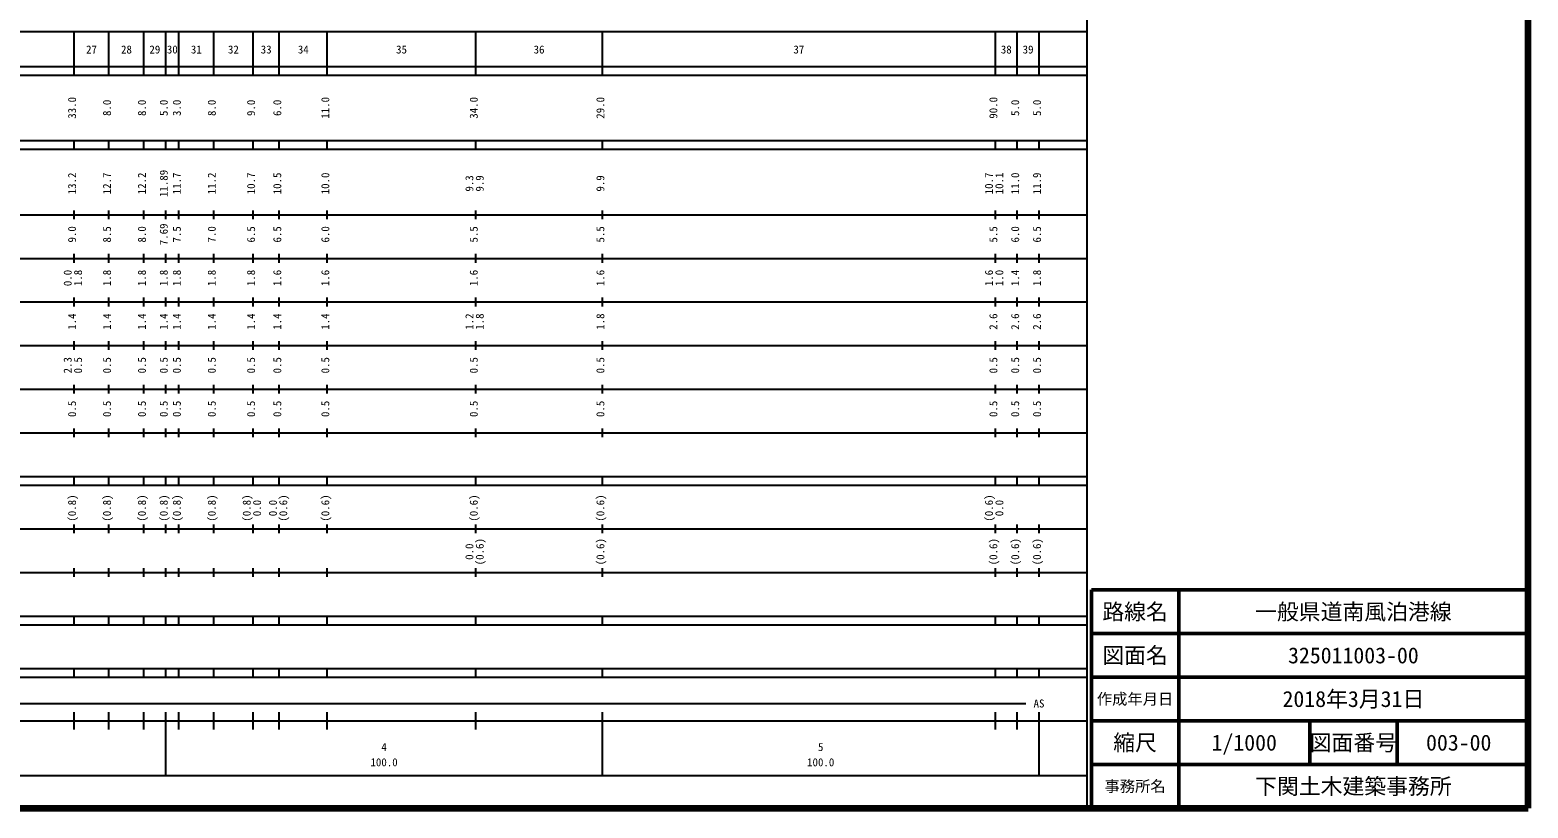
# Model space of a CAD drawing. Units: millimetres on the paper, enlarged 1000 times. Extents: x 40000 to 680000, y 20000 to 380000.
# Drawn here: x 336900 to 680000, y 20000 to 198357 of the extents above; entities that cross this region are included whole.
import ezdxf
from ezdxf.enums import TextEntityAlignment as Align

# ---------------------------------------------------------------- set-up
doc = ezdxf.new("R2010")
doc.units = ezdxf.units.MM
doc.header["$LTSCALE"] = 1000
for name, color, linetype, lineweight in [('M-TTL', 2, 'Continuous', 140), ('M-TTL-BAND', 7, 'Continuous', 25), ('M-TTL-FRAM', 2, 'Continuous', 50), ('M-TTL-LINE', 7, 'Continuous', 50)]:
    doc.layers.add(name, color=color, linetype=linetype, lineweight=lineweight)
doc.layers.add('M-TTL-TXT', color=7, linetype='Continuous')
doc.styles.add('ＭＳ ゴシック', font='')
doc.styles.get('ＭＳ ゴシック').set_extended_font_data('MS Gothic')

msp = doc.modelspace()

# ---------------------------------------------------------------- linework, layer by layer
at = {"layer": 'M-TTL'}
for p, q in [((680000, 20000), (680000, 380000)), ((40000, 20000), (680000, 20000))]:
    msp.add_line(p, q, dxfattribs=at)
at = {"layer": 'M-TTL-BAND'}
for p, q in [((579000, 20000), (579000, 370000)), ((68000, 198000), (579000, 198000)), ((347000, 188000), (347000, 198000)), ((355000, 188000), (355000, 198000)), ((363000, 188000), (363000, 198000)), ((368000, 188000), (368000, 198000)), ((371000, 188000), (371000, 198000)), ((379000, 188000), (379000, 198000)), ((388000, 188000), (388000, 198000)), ((394000, 188000), (394000, 198000)), ((405000, 188000), (405000, 198000)), ((439000, 188000), (439000, 198000)), ((468000, 188000), (468000, 198000)), ((558000, 188000), (558000, 198000)), ((563000, 188000), (563000, 198000)), ((568000, 188000), (568000, 198000)), ((40000, 190000), (579000, 190000)), ((40000, 188000), (579000, 188000)), ((40000, 173000), (579000, 173000)), ((347000, 171000), (347000, 173000)), ((355000, 171000), (355000, 173000)), ((363000, 171000), (363000, 173000)), ((368000, 171000), (368000, 173000)), ((371000, 171000), (371000, 173000)), ((379000, 171000), (379000, 173000)), ((388000, 171000), (388000, 173000)), ((394000, 171000), (394000, 173000)), ((405000, 171000), (405000, 173000)), ((439000, 171000), (439000, 173000)), ((468000, 171000), (468000, 173000)), ((558000, 171000), (558000, 173000)), ((563000, 171000), (563000, 173000)), ((568000, 171000), (568000, 173000)), ((40000, 171000), (579000, 171000)), ((40000, 156000), (579000, 156000)), ((347000, 155000), (347000, 157000)), ((355000, 155000), (355000, 157000)), ((363000, 155000), (363000, 157000)), ((368000, 155000), (368000, 157000)), ((371000, 155000), (371000, 157000)), ((379000, 155000), (379000, 157000)), ((388000, 155000), (388000, 157000)), ((394000, 155000), (394000, 157000)), ((405000, 155000), (405000, 157000)), ((439000, 155000), (439000, 157000)), ((468000, 155000), (468000, 157000)), ((558000, 155000), (558000, 157000)), ((563000, 155000), (563000, 157000)), ((568000, 155000), (568000, 157000)), ((46000, 146000), (579000, 146000)), ((347000, 145000), (347000, 147000)), ((355000, 145000), (355000, 147000)), ((363000, 145000), (363000, 147000)), ((368000, 145000), (368000, 147000)), ((371000, 145000), (371000, 147000)), ((379000, 145000), (379000, 147000)), ((388000, 145000), (388000, 147000)), ((394000, 145000), (394000, 147000)), ((405000, 145000), (405000, 147000)), ((439000, 145000), (439000, 147000)), ((468000, 145000), (468000, 147000)), ((558000, 145000), (558000, 147000)), ((563000, 145000), (563000, 147000)), ((568000, 145000), (568000, 147000)), ((52000, 136000), (579000, 136000)), ((347000, 135000), (347000, 137000)), ((355000, 135000), (355000, 137000)), ((363000, 135000), (363000, 137000)), ((368000, 135000), (368000, 137000)), ((371000, 135000), (371000, 137000)), ((379000, 135000), (379000, 137000)), ((388000, 135000), (388000, 137000)), ((394000, 135000), (394000, 137000)), ((405000, 135000), (405000, 137000)), ((439000, 135000), (439000, 137000)), ((468000, 135000), (468000, 137000)), ((558000, 135000), (558000, 137000)), ((563000, 135000), (563000, 137000)), ((568000, 135000), (568000, 137000)), ((347000, 125000), (347000, 127000)), ((355000, 125000), (355000, 127000)), ((363000, 125000), (363000, 127000)), ((368000, 125000), (368000, 127000)), ((371000, 125000), (371000, 127000)), ((379000, 125000), (379000, 127000)), ((388000, 125000), (388000, 127000)), ((394000, 125000), (394000, 127000)), ((405000, 125000), (405000, 127000)), ((439000, 125000), (439000, 127000)), ((468000, 125000), (468000, 127000)), ((558000, 125000), (558000, 127000)), ((563000, 125000), (563000, 127000)), ((568000, 125000), (568000, 127000)), ((46000, 126000), (579000, 126000)), ((347000, 115000), (347000, 117000)), ((355000, 115000), (355000, 117000)), ((363000, 115000), (363000, 117000)), ((368000, 115000), (368000, 117000)), ((371000, 115000), (371000, 117000)), ((379000, 115000), (379000, 117000)), ((388000, 115000), (388000, 117000)), ((394000, 115000), (394000, 117000)), ((405000, 115000), (405000, 117000)), ((439000, 115000), (439000, 117000)), ((468000, 115000), (468000, 117000)), ((558000, 115000), (558000, 117000)), ((563000, 115000), (563000, 117000)), ((568000, 115000), (568000, 117000)), ((52000, 116000), (579000, 116000)), ((347000, 105000), (347000, 107000)), ((355000, 105000), (355000, 107000)), ((363000, 105000), (363000, 107000)), ((368000, 105000), (368000, 107000)), ((371000, 105000), (371000, 107000)), ((379000, 105000), (379000, 107000)), ((388000, 105000), (388000, 107000)), ((394000, 105000), (394000, 107000)), ((405000, 105000), (405000, 107000)), ((439000, 105000), (439000, 107000)), ((468000, 105000), (468000, 107000)), ((558000, 105000), (558000, 107000)), ((563000, 105000), (563000, 107000)), ((568000, 105000), (568000, 107000)), ((46000, 106000), (579000, 106000)), ((40000, 96000), (579000, 96000)), ((40000, 94000), (579000, 94000)), ((347000, 94000), (347000, 96000)), ((355000, 94000), (355000, 96000)), ((363000, 94000), (363000, 96000)), ((368000, 94000), (368000, 96000)), ((371000, 94000), (371000, 96000)), ((379000, 94000), (379000, 96000)), ((388000, 94000), (388000, 96000)), ((394000, 94000), (394000, 96000)), ((405000, 94000), (405000, 96000)), ((439000, 94000), (439000, 96000)), ((468000, 94000), (468000, 96000)), ((558000, 94000), (558000, 96000)), ((563000, 94000), (563000, 96000)), ((568000, 94000), (568000, 96000)), ((49000, 84000), (579000, 84000)), ((347000, 83000), (347000, 85000)), ((355000, 83000), (355000, 85000)), ((363000, 83000), (363000, 85000)), ((368000, 83000), (368000, 85000)), ((371000, 83000), (371000, 85000)), ((379000, 83000), (379000, 85000)), ((388000, 83000), (388000, 85000)), ((394000, 83000), (394000, 85000)), ((405000, 83000), (405000, 85000)), ((439000, 83000), (439000, 85000)), ((468000, 83000), (468000, 85000)), ((558000, 83000), (558000, 85000)), ((563000, 83000), (563000, 85000)), ((568000, 83000), (568000, 85000)), ((40000, 74000), (579000, 74000)), ((347000, 73000), (347000, 75000)), ((355000, 73000), (355000, 75000)), ((363000, 73000), (363000, 75000)), ((368000, 73000), (368000, 75000)), ((371000, 73000), (371000, 75000)), ((379000, 73000), (379000, 75000)), ((388000, 73000), (388000, 75000)), ((394000, 73000), (394000, 75000)), ((405000, 73000), (405000, 75000)), ((439000, 73000), (439000, 75000)), ((468000, 73000), (468000, 75000)), ((558000, 73000), (558000, 75000)), ((563000, 73000), (563000, 75000)), ((568000, 73000), (568000, 75000)), ((40000, 64000), (579000, 64000)), ((40000, 62000), (579000, 62000)), ((347000, 62000), (347000, 64000)), ((355000, 62000), (355000, 64000)), ((363000, 62000), (363000, 64000)), ((368000, 62000), (368000, 64000)), ((371000, 62000), (371000, 64000)), ((379000, 62000), (379000, 64000)), ((388000, 62000), (388000, 64000)), ((394000, 62000), (394000, 64000)), ((405000, 62000), (405000, 64000)), ((439000, 62000), (439000, 64000)), ((468000, 62000), (468000, 64000)), ((558000, 62000), (558000, 64000)), ((563000, 62000), (563000, 64000)), ((568000, 62000), (568000, 64000)), ((40000, 52000), (579000, 52000)), ((347000, 50000), (347000, 52000)), ((355000, 50000), (355000, 52000)), ((363000, 50000), (363000, 52000)), ((368000, 50000), (368000, 52000)), ((371000, 50000), (371000, 52000)), ((379000, 50000), (379000, 52000)), ((388000, 50000), (388000, 52000)), ((394000, 50000), (394000, 52000)), ((405000, 50000), (405000, 52000)), ((439000, 50000), (439000, 52000)), ((468000, 50000), (468000, 52000)), ((558000, 50000), (558000, 52000)), ((563000, 50000), (563000, 52000)), ((568000, 50000), (568000, 52000)), ((40000, 50000), (579000, 50000)), ((71000, 44000), (565000, 44000)), ((347000, 38000), (347000, 42000)), ((355000, 38000), (355000, 42000)), ((363000, 38000), (363000, 42000)), ((368000, 27500), (368000, 42000)), ((371000, 38000), (371000, 42000)), ((379000, 38000), (379000, 42000)), ((388000, 38000), (388000, 42000)), ((394000, 38000), (394000, 42000)), ((405000, 38000), (405000, 42000)), ((439000, 38000), (439000, 42000)), ((468000, 27500), (468000, 42000)), ((558000, 38000), (558000, 42000)), ((563000, 38000), (563000, 42000)), ((568000, 27500), (568000, 42000)), ((40000, 40000), (579000, 40000)), ((68000, 27500), (579000, 27500))]:
    msp.add_line(p, q, dxfattribs=at)
at = {"layer": 'M-TTL-FRAM'}
for p, q in [((680000, 70000), (580000, 70000)), ((580000, 70000), (580000, 20000))]:
    msp.add_line(p, q, dxfattribs=at)
at = {"layer": 'M-TTL-LINE'}
for p, q in [((600000, 70000), (600000, 20000)), ((680000, 60000), (580000, 60000)), ((680000, 50000), (580000, 50000)), ((680000, 40000), (580000, 40000)), ((630000, 40000), (630000, 30000)), ((650000, 40000), (650000, 30000)), ((680000, 30000), (580000, 30000))]:
    msp.add_line(p, q, dxfattribs=at)

# ---------------------------------------------------------------- texts
at = {"layer": 'M-TTL-BAND', "style": 'ＭＳ ゴシック'}
for s, p in [('27', (351000, 192405)), ('28', (359000, 192405)), ('29', (365500, 192405)), ('30', (369500, 192405)), ('31', (375000, 192405)), ('32', (383500, 192405)), ('33', (391000, 192405)), ('34', (399500, 192405)), ('35', (422000, 192405)), ('36', (453500, 192405)), ('37', (513000, 192405)), ('38', (560500, 192405)), ('39', (565500, 192405)), ('AS', (568000, 42500)), ('4', (418000, 32523)), ('5', (518000, 32523)), ('100.0', (418000, 29033)), ('100.0', (518000, 29033))]:
    msp.add_text(s, height=1833, dxfattribs=at).set_placement(p, align=Align.BOTTOM_CENTER)
for s, p in [('33.0', (348000, 180500)), ('8.0', (356000, 180500)), ('8.0', (364000, 180500)), ('5.0', (369000, 180500)), ('3.0', (372000, 180500)), ('8.0', (380000, 180500)), ('9.0', (389000, 180500)), ('6.0', (395000, 180500)), ('11.0', (406000, 180500)), ('34.0', (440000, 180500)), ('29.0', (469000, 180500)), ('90.0', (559000, 180500)), ('5.0', (564000, 180500)), ('5.0', (569000, 180500)), ('13.2', (348000, 163174)), ('12.7', (356000, 163174)), ('12.2', (364000, 163174)), ('11.89', (369000, 163174)), ('11.7', (372000, 163174)), ('11.2', (380000, 163174)), ('10.7', (389000, 163174)), ('10.5', (395000, 163174)), ('10.0', (406000, 163174)), ('9.3', (439000, 163174)), ('9.9', (441370, 163174)), ('9.9', (469000, 163174)), ('10.7', (558000, 163174)), ('10.1', (560370, 163174)), ('11.0', (564000, 163174)), ('11.9', (569000, 163174)), ('9.0', (348000, 151500)), ('8.5', (356000, 151500)), ('8.0', (364000, 151500)), ('7.69', (369000, 151500)), ('7.5', (372000, 151500)), ('7.0', (380000, 151500)), ('6.5', (389000, 151500)), ('6.5', (395000, 151500)), ('6.0', (406000, 151500)), ('5.5', (440000, 151500)), ('5.5', (469000, 151500)), ('5.5', (559000, 151500)), ('6.0', (564000, 151500)), ('6.5', (569000, 151500)), ('0.0', (347000, 141500)), ('1.8', (349370, 141500)), ('1.8', (356000, 141500)), ('1.8', (364000, 141500)), ('1.8', (369000, 141500)), ('1.8', (372000, 141500)), ('1.8', (380000, 141500)), ('1.8', (389000, 141500)), ('1.6', (395000, 141500)), ('1.6', (406000, 141500)), ('1.6', (440000, 141500)), ('1.6', (469000, 141500)), ('1.6', (558000, 141500)), ('1.0', (560370, 141500)), ('1.4', (564000, 141500)), ('1.8', (569000, 141500)), ('1.4', (348000, 131500)), ('1.4', (356000, 131500)), ('1.4', (364000, 131500)), ('1.4', (369000, 131500)), ('1.4', (372000, 131500)), ('1.4', (380000, 131500)), ('1.4', (389000, 131500)), ('1.4', (395000, 131500)), ('1.4', (406000, 131500)), ('1.2', (439000, 131500)), ('1.8', (441370, 131500)), ('1.8', (469000, 131500)), ('2.6', (559000, 131500)), ('2.6', (564000, 131500)), ('2.6', (569000, 131500)), ('2.3', (347000, 121500)), ('0.5', (349370, 121500)), ('0.5', (356000, 121500)), ('0.5', (364000, 121500)), ('0.5', (369000, 121500)), ('0.5', (372000, 121500)), ('0.5', (380000, 121500)), ('0.5', (389000, 121500)), ('0.5', (395000, 121500)), ('0.5', (406000, 121500)), ('0.5', (440000, 121500)), ('0.5', (469000, 121500)), ('0.5', (559000, 121500)), ('0.5', (564000, 121500)), ('0.5', (569000, 121500)), ('0.5', (348000, 111500)), ('0.5', (356000, 111500)), ('0.5', (364000, 111500)), ('0.5', (369000, 111500)), ('0.5', (372000, 111500)), ('0.5', (380000, 111500)), ('0.5', (389000, 111500)), ('0.5', (395000, 111500)), ('0.5', (406000, 111500)), ('0.5', (440000, 111500)), ('0.5', (469000, 111500)), ('0.5', (559000, 111500)), ('0.5', (564000, 111500)), ('0.5', (569000, 111500)), ('(0.8)', (348000, 88764)), ('(0.8)', (356000, 88764)), ('(0.8)', (364000, 88764)), ('(0.8)', (369000, 88764)), ('(0.8)', (372000, 88764)), ('(0.8)', (380000, 88764)), ('(0.8)', (388000, 88764)), ('0.0', (390370, 88764)), ('0.0', (394000, 88764)), ('(0.6)', (396370, 88764)), ('(0.6)', (406000, 88764)), ('(0.6)', (440000, 88764)), ('(0.6)', (469000, 88764)), ('(0.6)', (558000, 88764)), ('0.0', (560370, 88764)), ('0.0', (439000, 78764)), ('(0.6)', (441370, 78764)), ('(0.6)', (469000, 78764)), ('(0.6)', (559000, 78764)), ('(0.6)', (564000, 78764)), ('(0.6)', (569000, 78764))]:
    msp.add_text(s, height=1833, rotation=90, dxfattribs=at).set_placement(p, align=Align.BOTTOM_CENTER)
at = {"layer": 'M-TTL-TXT', "style": 'ＭＳ ゴシック'}
for s, height, p in [('路線名', 3666, (590000, 65000)), ('路線名', 3666, (590000, 65000)), ('一般県道南風泊港線', 3666, (640000, 65000)), ('図面名', 3666, (590000, 55000)), ('図面名', 3666, (590000, 55000)), ('325011003-00', 3666, (640000, 55000)), ('作成年月日', 2566, (590000, 45000)), ('作成年月日', 2566, (590000, 45000)), ('2018年3月31日', 3666, (640000, 45000)), ('縮尺', 3666, (590000, 35000)), ('縮尺', 3666, (590000, 35000)), ('1/1000', 3666, (615000, 35000)), ('図面番号', 3666, (640000, 35000)), ('図面番号', 3666, (640000, 35000)), ('003-00', 3666, (664125, 35000)), ('事務所名', 2566, (590000, 25000)), ('事務所名', 2566, (590000, 25000)), ('下関土木建築事務所', 3666, (640000, 25000))]:
    msp.add_text(s, height=height, dxfattribs=at).set_placement(p, align=Align.MIDDLE_CENTER)

doc.saveas('drawing.dxf')
